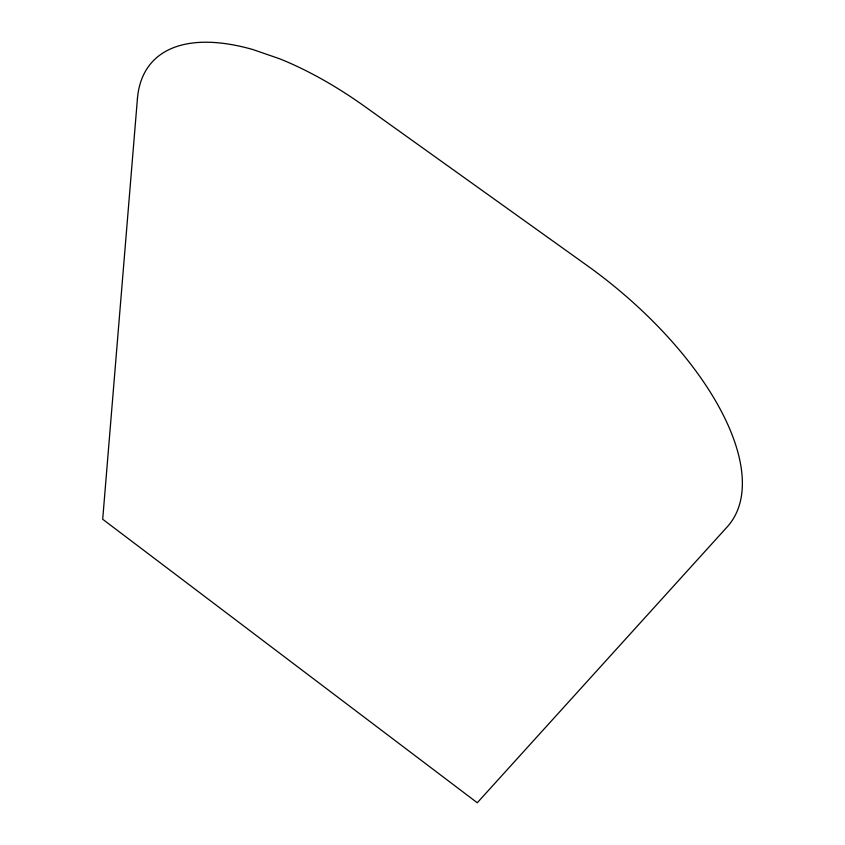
<?xml version="1.0" encoding="UTF-8"?>
<svg xmlns="http://www.w3.org/2000/svg" width="845" height="845" viewBox="0 0 845 845"><rect width="100%" height="100%" fill="white"/><g stroke="black" fill="none" stroke-linecap="round" stroke-linejoin="round"><path stroke-width="1.27" d="M137.418 98.759L102.699 519.252L477.277 802.75L727.186 526.91A248.335 115.881 38.1 0 0 586.99 265.436L364.987 106.639A245.927 112.374 41.9 0 0 279.494 58.727L252.898 49.559A245.927 112.374 41.9 0 0 137.418 98.759"/></g></svg>
